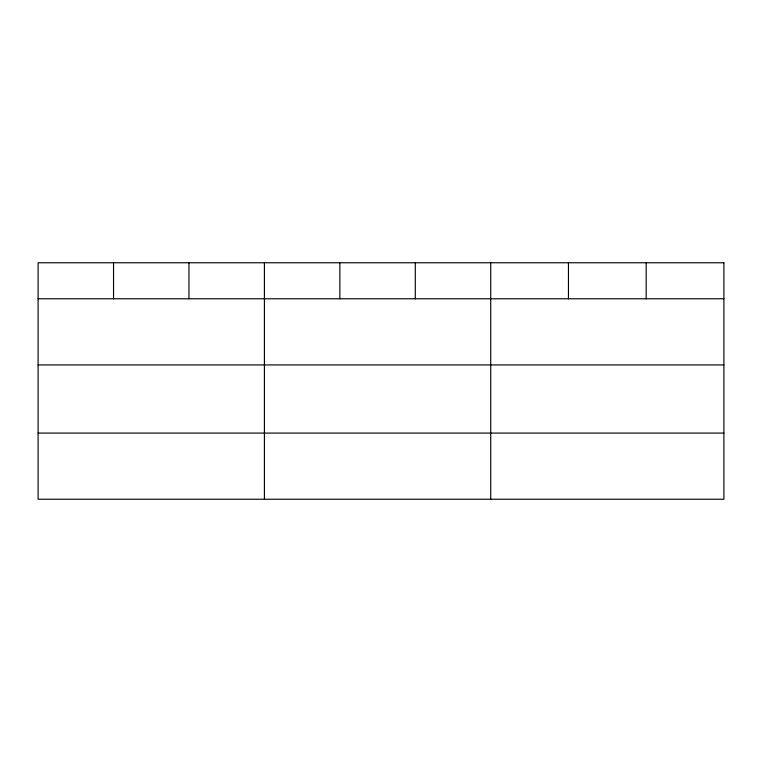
<?xml version="1.0" encoding="UTF-8"?>
<svg xmlns="http://www.w3.org/2000/svg" width="762" height="762" viewBox="0 0 762 762"><rect width="100%" height="100%" fill="white"/><g stroke="black" fill="none" stroke-linecap="round" stroke-linejoin="round"><path stroke-width="1.14" d="M38.1 298.78L723.9 298.78M38.1 364.931L723.9 364.931M38.1 433.083L723.9 433.083M646.176 262.766L646.176 298.78M568.452 262.766L568.452 298.78M490.728 262.766L490.728 499.234M415.29 262.766L415.29 298.78M339.852 262.766L339.852 298.78M264.414 262.766L264.414 499.234M188.976 262.766L188.976 298.78M113.538 262.766L113.538 298.78M723.9 262.766L38.1 262.766L38.1 499.234L723.9 499.234L723.9 262.766"/></g></svg>
